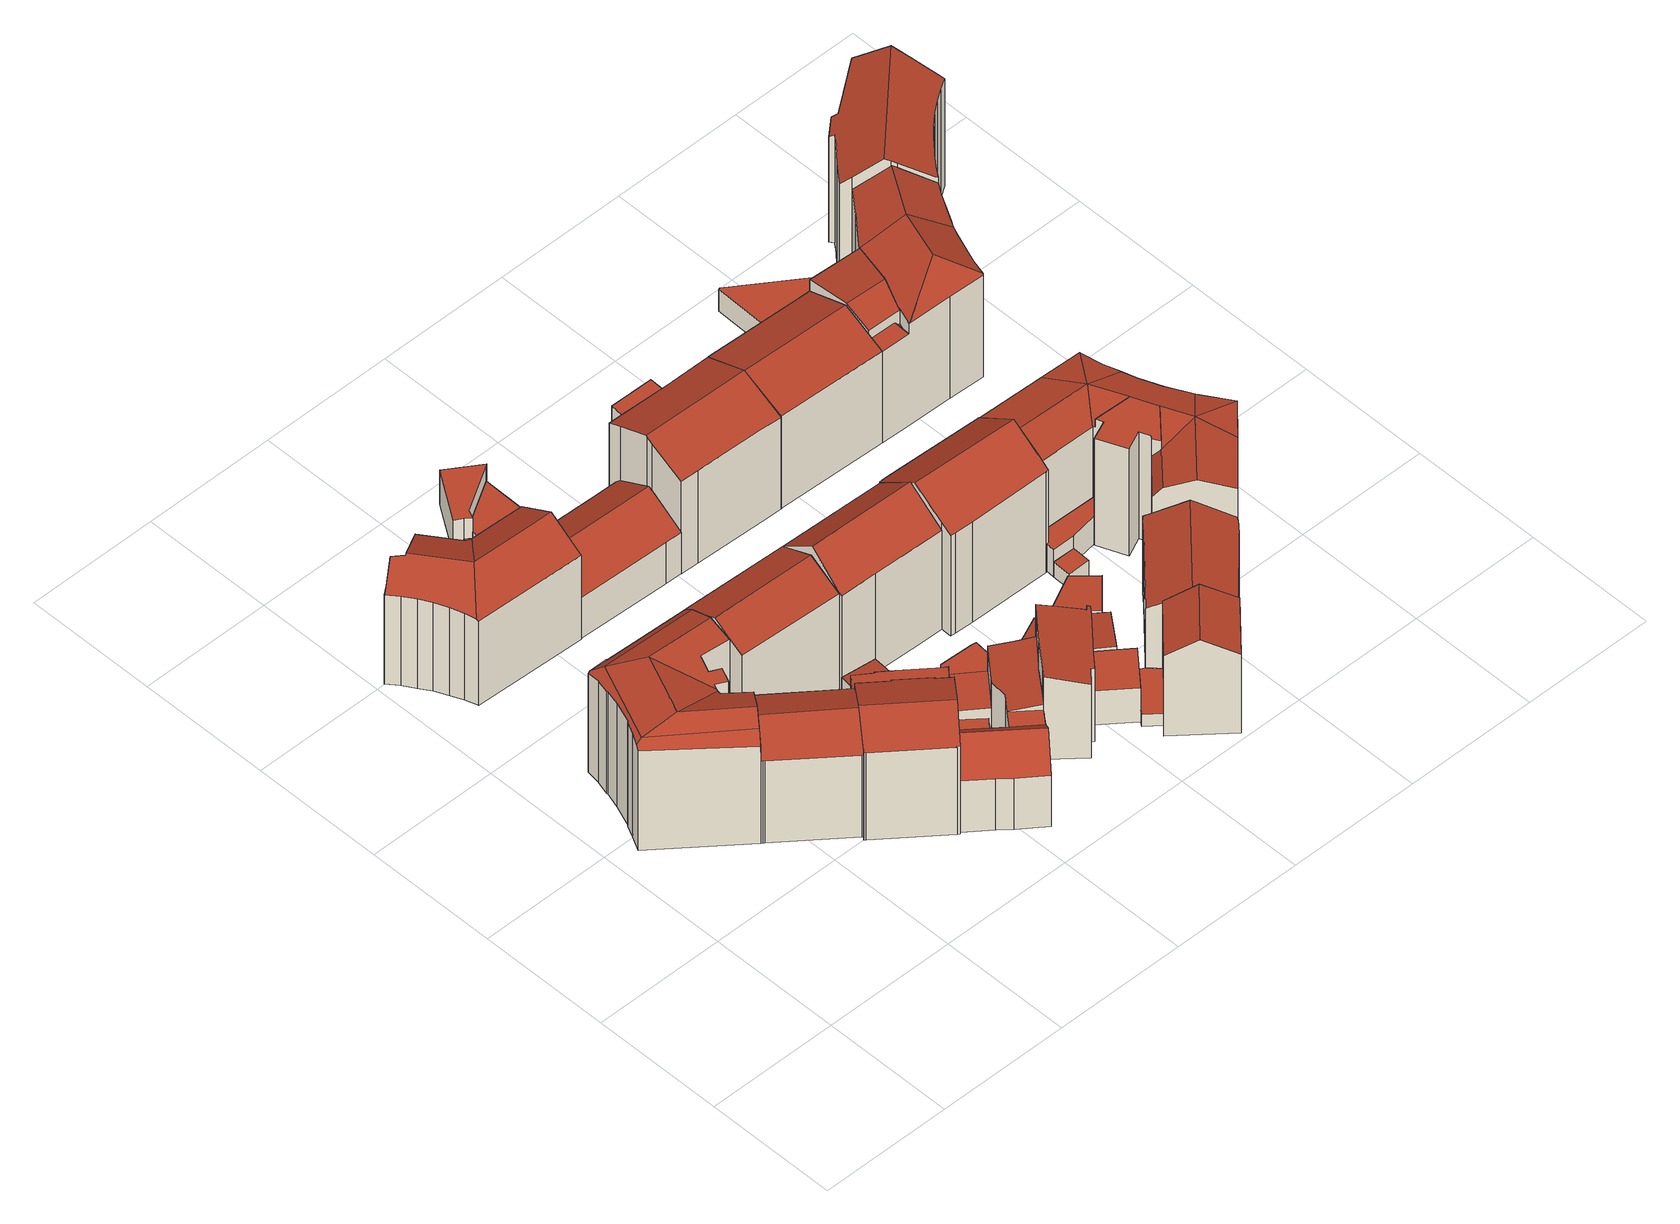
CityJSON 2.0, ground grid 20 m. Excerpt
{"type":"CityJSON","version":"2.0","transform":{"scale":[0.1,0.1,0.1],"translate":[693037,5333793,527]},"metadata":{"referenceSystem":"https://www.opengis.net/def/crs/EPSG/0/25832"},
"CityObjects":{
"building1":{"type":"Building","attributes":{"Gemeindeschluessel":"09162000","HoeheDach":"547.972","HoeheGrund":"528.020","Methode":"2000","NiedrigsteTraufeDesGebaeudes":"545.111","Geometrietyp2DReferenz":"3000","function":"31001_9998","roofType":"3100","measuredHeight":19.95,"storeysAboveGround":5},"geometry":[{"type":"MultiSurface","lod":"2","boundaries":[[[0,1,2,3]],[[4,5,6,7]],[[8,9,10,11,12,13]],[[14,3,2,15,16]],[[17,18,19,20]],[[21,22,23,24,25,26]],[[27,12,11,20,28]],[[29,30,31,32,33]],[[31,30,34,35]],[[36,37,38,39]],[[40,41,42,43]],[[25,24,18,17]],[[21,44,45,40,43,8,13,46,34,30,29,47,48,49,36,39,0,3,14,4,7,22]],[[50,41,40,45]],[[47,51,52,48]],[[31,35,53,19,32]],[[48,52,54,49]],[[26,55,44,21]],[[49,54,37,36]],[[35,34,46,27,28,53]],[[29,33,51,47]],[[19,18,15,2,1,38,37,54,52,51,33,32]],[[18,24,23,6,5,16,15]],[[11,10,17,20]],[[27,46,13,12]],[[14,16,5,4]],[[44,55,50,45]],[[42,41,50,55,26,25,17,10,9]],[[42,9,8,43]],[[20,19,53,28]],[[39,38,1,0]],[[7,6,23,22]]],"semantics":{"surfaces":[{"type":"WallSurface"},{"type":"RoofSurface"},{"type":"GroundSurface"}],"values":[0,0,0,0,1,0,1,0,0,0,0,1,2,0,0,1,0,0,0,0,0,1,1,1,0,0,0,1,0,1,0,0]}}]},
"building2":{"type":"Building","attributes":{"Gemeindeschluessel":"09162000","HoeheDach":"544.887","HoeheGrund":"528.021","Methode":"1000","NiedrigsteTraufeDesGebaeudes":"542.445","Geometrietyp2DReferenz":"3000","function":"31001_9998","roofType":"3100","measuredHeight":16.87,"storeysAboveGround":4},"geometry":[{"type":"MultiSurface","lod":"2","boundaries":[[[56,57,58,59]],[[60,61,62,63]],[[34,46,56,59,64,65,60,63]],[[46,66,57,56]],[[62,61,67,68,69,70,71]],[[63,62,71,34]],[[64,68,67,65]],[[59,58,69,68,64]],[[34,71,70,66,46]],[[65,67,61,60]],[[69,58,57,66,70]]],"semantics":{"surfaces":[{"type":"WallSurface"},{"type":"GroundSurface"},{"type":"RoofSurface"}],"values":[0,0,1,0,2,0,0,0,0,0,2]}}]},
"building3":{"type":"Building","attributes":{"Gemeindeschluessel":"09162000","HoeheDach":"546.360","HoeheGrund":"528.260","Methode":"2000","NiedrigsteTraufeDesGebaeudes":"543.109","Geometrietyp2DReferenz":"3000","function":"31001_9998","roofType":"3100","measuredHeight":18.1,"storeysAboveGround":4},"geometry":[{"type":"MultiSurface","lod":"2","boundaries":[[[72,73,74,75]],[[76,77,78,79,80,81,82]],[[83,84,76,82,85,86]],[[87,88,89,90,85,82,81,91,92,74,73,93,94]],[[95,88,87,96]],[[97,98,99,100,101,102]],[[78,77,103,104,105,106,107,79]],[[105,104,103,84,83,86,108,109,95,96,110,111,72,75,112,101,100,99,113,114,106]],[[80,79,107,115,116,81]],[[96,87,94,110]],[[91,81,116,98,97,102,92]],[[94,93,73,72,111,110]],[[108,90,89,109]],[[116,115,107,106,114,113,99,98]],[[74,92,102,101,112,75]],[[86,85,90,108]],[[103,77,76,84]],[[109,89,88,95]]],"semantics":{"surfaces":[{"type":"WallSurface"},{"type":"RoofSurface"},{"type":"GroundSurface"}],"values":[0,1,0,1,0,0,0,2,1,0,1,0,0,0,0,0,0,0]}}]},
"building4":{"type":"Building","attributes":{"Gemeindeschluessel":"09162000","HoeheDach":"545.240","HoeheGrund":"527.645","Methode":"2000","NiedrigsteTraufeDesGebaeudes":"533.280","Geometrietyp2DReferenz":"3000","function":"31001_9998","roofType":"3100","measuredHeight":17.59,"storeysAboveGround":4},"geometry":[{"type":"MultiSurface","lod":"2","boundaries":[[[117,118,119,120,121]],[[122,123,124,125,126,127]],[[120,119,128,127,126,129,130,131,132,133,134]],[[135,136,130,129,137,138]],[[122,127,128,139]],[[140,141,142,143]],[[117,144,140,143,145,146,147,148,149,136,135,123,122,139,118]],[[137,129,126,125]],[[144,150,141,140]],[[145,151,152,146]],[[147,133,132,148]],[[139,128,119,118]],[[117,121,150,144]],[[143,142,151,145]],[[147,146,152,134,133]],[[125,124,138,137]],[[149,131,130,136]],[[142,141,150,121,120,134,152,151]],[[135,138,124,123]],[[148,132,131,149]]],"semantics":{"surfaces":[{"type":"WallSurface"},{"type":"RoofSurface"},{"type":"GroundSurface"}],"values":[0,0,1,0,0,0,2,0,0,0,0,0,0,0,0,1,0,1,0,0]}}]},
"building5":{"type":"Building","attributes":{"Gemeindeschluessel":"09162000","HoeheDach":"548.390","HoeheGrund":"528.117","Methode":"2000","NiedrigsteTraufeDesGebaeudes":"545.819","Geometrietyp2DReferenz":"3000","function":"31001_1000","roofType":"3100","measuredHeight":20.27,"storeysAboveGround":5},"geometry":[{"type":"MultiSurface","lod":"2","boundaries":[[[153,154,155,156]],[[157,155,154,158]],[[158,154,153,159,160]],[[161,162,163,164]],[[164,157,158,160,161]],[[160,159,162,161]],[[164,163,156,155,157]],[[159,153,156,163,162]]],"semantics":{"surfaces":[{"type":"RoofSurface"},{"type":"WallSurface"},{"type":"GroundSurface"}],"values":[0,1,1,1,2,1,1,0]}}]},
"building6":{"type":"Building","attributes":{"Gemeindeschluessel":"09162000","HoeheDach":"529.540","HoeheGrund":"528.241","Methode":"2000","NiedrigsteTraufeDesGebaeudes":"529.540","Geometrietyp2DReferenz":"3000","function":"31001_2000","roofType":"1000","measuredHeight":1.3},"geometry":[{"type":"MultiSurface","lod":"2","boundaries":[[[165,166,167,168]],[[169,170,171,172]],[[168,167,172,171]],[[166,165,170,169]],[[172,167,166,169]],[[168,171,170,165]]],"semantics":{"surfaces":[{"type":"WallSurface"},{"type":"GroundSurface"},{"type":"RoofSurface"}],"values":[0,0,0,0,1,2]}}]},
"building7":{"type":"Building","attributes":{"Gemeindeschluessel":"09162000","HoeheDach":"530.650","HoeheGrund":"528.256","Methode":"2000","NiedrigsteTraufeDesGebaeudes":"530.650","Geometrietyp2DReferenz":"3000","function":"31001_2000","roofType":"1000","measuredHeight":2.39},"geometry":[{"type":"MultiSurface","lod":"2","boundaries":[[[173,174,175,176]],[[177,178,179,180]],[[180,179,181,182]],[[182,181,183,184]],[[185,186,176,175]],[[184,183,174,173]],[[185,175,174,183,181,179,178,187]],[[188,187,178,177]],[[187,188,186,185]],[[176,186,188,177,180,182,184,173]]],"semantics":{"surfaces":[{"type":"WallSurface"},{"type":"RoofSurface"},{"type":"GroundSurface"}],"values":[0,0,0,0,0,0,1,0,0,2]}}]},
"building8":{"type":"Building","attributes":{"Gemeindeschluessel":"09162000","HoeheDach":"540.780","HoeheGrund":"527.890","Methode":"2000","NiedrigsteTraufeDesGebaeudes":"536.380","Geometrietyp2DReferenz":"3000","function":"31001_9998","roofType":"3100","measuredHeight":12.89,"storeysAboveGround":3},"geometry":[{"type":"MultiSurface","lod":"2","boundaries":[[[189,190,191,192,193,194]],[[195,196,190,189,197,198]],[[192,199,200,193]],[[195,198,201,202]],[[197,189,194,203,204,205,206,207]],[[208,209,210,211]],[[212,204,203,213]],[[214,215,216,199,192,191]],[[217,218,219,207,206,220]],[[221,222,209,208]],[[202,201,223,224]],[[212,225,226,205,204]],[[227,228,229,230]],[[211,210,216,215]],[[205,226,220,206]],[[214,191,190,196]],[[230,229,231,232]],[[233,234,222,221]],[[224,223,219,218]],[[227,213,203,194,193,200,228]],[[223,201,198,197,207,219]],[[217,220,226,225]],[[199,216,210,209,222,234,231,229,228,200]],[[232,231,234,233]],[[214,196,195,202,224,218,217,225,212,213,227,230,232,233,221,208,211,215]]],"semantics":{"surfaces":[{"type":"RoofSurface"},{"type":"WallSurface"},{"type":"GroundSurface"}],"values":[0,1,1,1,0,1,1,1,1,1,1,1,1,1,0,1,1,1,1,1,0,1,0,1,2]}}]},
"building9":{"type":"Building","attributes":{"Gemeindeschluessel":"09162000","HoeheDach":"533.404","HoeheGrund":"528.021","Methode":"1000","NiedrigsteTraufeDesGebaeudes":"532.850","Geometrietyp2DReferenz":"3000","function":"31001_2000","roofType":"9999","measuredHeight":5.38},"geometry":[{"type":"MultiSurface","lod":"2","boundaries":[[[235,236,237,238]],[[239,240,241,242]],[[243,244,241,240,245,237,236,246,247,248]],[[249,247,246,250]],[[251,243,248,252]],[[250,246,236,235]],[[252,248,247,249]],[[238,237,245,253]],[[253,245,240,239]],[[252,249,250,235,238,253,239,242,254,251]],[[242,241,244,254]],[[254,244,243,251]]],"semantics":{"surfaces":[{"type":"WallSurface"},{"type":"RoofSurface"},{"type":"GroundSurface"}],"values":[0,0,1,0,0,0,0,0,0,2,0,0]}}]},
"building10":{"type":"Building","attributes":{"Gemeindeschluessel":"09162000","HoeheDach":"531.442","HoeheGrund":"528.307","Methode":"1000","NiedrigsteTraufeDesGebaeudes":"530.810","Geometrietyp2DReferenz":"3000","function":"31001_2000","roofType":"9999","measuredHeight":3.13},"geometry":[{"type":"MultiSurface","lod":"2","boundaries":[[[255,256,257,258]],[[257,256,259,260,261,262,263]],[[264,262,261,265]],[[258,257,263,266]],[[267,260,259,268]],[[268,259,256,255]],[[266,264,265,267,268,255,258]],[[265,261,260,267]],[[266,263,262,264]]],"semantics":{"surfaces":[{"type":"WallSurface"},{"type":"RoofSurface"},{"type":"GroundSurface"}],"values":[0,1,0,0,0,0,2,0,0]}}]},
"building11":{"type":"Building","attributes":{"Gemeindeschluessel":"09162000","HoeheDach":"531.748","HoeheGrund":"528.264","Methode":"1000","NiedrigsteTraufeDesGebaeudes":"531.748","Geometrietyp2DReferenz":"3000","function":"31001_2000","roofType":"1000","measuredHeight":3.48},"geometry":[{"type":"MultiSurface","lod":"2","boundaries":[[[188,269,270,271]],[[272,273,177,188,271,274,275,276,277]],[[273,278,279,177]],[[276,280,281,277]],[[272,277,281,282]],[[273,272,282,278]],[[275,283,280,276]],[[274,284,283,275]],[[282,281,280,283,284,270,269,279,278]],[[274,271,270,284]],[[188,177,279,269]]],"semantics":{"surfaces":[{"type":"WallSurface"},{"type":"GroundSurface"},{"type":"RoofSurface"}],"values":[0,1,0,0,0,0,0,0,2,0,0]}}]},
"building12":{"type":"Building","attributes":{"Gemeindeschluessel":"09162000","HoeheDach":"539.020","HoeheGrund":"528.350","Methode":"2000","NiedrigsteTraufeDesGebaeudes":"535.579","Geometrietyp2DReferenz":"3000","function":"31001_9998","roofType":"3100","measuredHeight":10.67,"storeysAboveGround":2},"geometry":[{"type":"MultiSurface","lod":"2","boundaries":[[[285,286,287,288]],[[289,290,291,292]],[[293,294,286,285]],[[292,295,296,297,298,299,300,293,285,288,301,302,289]],[[298,303,304,299]],[[305,296,295,292,291,306]],[[303,307,305,306,308,304]],[[297,307,303,298]],[[304,308,294,293,300,299]],[[288,287,309,301]],[[306,291,290,310,309,287,286,294,308]],[[301,309,310,302]],[[302,310,290,289]],[[296,305,307,297]]],"semantics":{"surfaces":[{"type":"WallSurface"},{"type":"GroundSurface"},{"type":"RoofSurface"}],"values":[0,0,0,1,0,0,2,0,0,0,2,0,0,0]}}]},
"building13":{"type":"Building","attributes":{"Gemeindeschluessel":"09162000","HoeheDach":"534.175","HoeheGrund":"528.175","Methode":"3220","NiedrigsteTraufeDesGebaeudes":"534.175","Geometrietyp2DReferenz":"3000","function":"31001_2000","roofType":"9999","measuredHeight":6},"geometry":[{"type":"MultiSurface","lod":"2","boundaries":[[[311,312,313,314]],[[315,316,312,311,317,318,319]],[[319,318,320,321]],[[318,317,322,320]],[[316,315,323,324]],[[321,320,322,314,313,324,323]],[[312,316,324,313]],[[317,311,314,322]],[[315,319,321,323]]],"semantics":{"surfaces":[{"type":"WallSurface"},{"type":"RoofSurface"},{"type":"GroundSurface"}],"values":[0,1,0,0,0,2,0,0,0]}}]},
"building14":{"type":"Building","attributes":{"Gemeindeschluessel":"09162000","HoeheDach":"532.029","HoeheGrund":"528.140","Methode":"1000","NiedrigsteTraufeDesGebaeudes":"531.158","Geometrietyp2DReferenz":"3000","function":"31001_2000","roofType":"1000","measuredHeight":3.89},"geometry":[{"type":"MultiSurface","lod":"2","boundaries":[[[325,326,327,328,329]],[[326,330,331,327]],[[328,332,333,329]],[[325,334,330,326]],[[329,333,334,325]],[[333,332,331,330,334]],[[327,331,332,328]]],"semantics":{"surfaces":[{"type":"GroundSurface"},{"type":"WallSurface"},{"type":"RoofSurface"}],"values":[0,1,1,1,1,2,1]}}]},
"building15":{"type":"Building","attributes":{"Gemeindeschluessel":"09162000","HoeheDach":"531.033","HoeheGrund":"528.290","Methode":"1000","NiedrigsteTraufeDesGebaeudes":"531.033","Geometrietyp2DReferenz":"3000","function":"31001_2000","roofType":"1000","measuredHeight":2.74},"geometry":[{"type":"MultiSurface","lod":"2","boundaries":[[[335,336,337,338]],[[339,340,341,342]],[[338,337,343,344]],[[344,343,345,346]],[[342,341,347,348]],[[346,345,349,350]],[[345,343,337,336,347,341,340,349]],[[350,349,340,339]],[[348,347,336,335]],[[350,339,342,348,335,338,344,346]]],"semantics":{"surfaces":[{"type":"WallSurface"},{"type":"RoofSurface"},{"type":"GroundSurface"}],"values":[0,0,0,0,0,0,1,0,0,2]}}]},
"building16":{"type":"Building","attributes":{"Gemeindeschluessel":"09162000","HoeheDach":"550.072","HoeheGrund":"528.329","Methode":"1000","NiedrigsteTraufeDesGebaeudes":"545.792","Geometrietyp2DReferenz":"3000","function":"31001_1000","roofType":"3100","measuredHeight":21.74,"storeysAboveGround":6},"geometry":[{"type":"MultiSurface","lod":"2","boundaries":[[[351,154,352,353,354]],[[154,351,355,356,357]],[[264,358,354,353]],[[359,360,265,264,353,352,361,362,363]],[[362,357,356,363]],[[364,365,355,351,354,358]],[[154,357,362,361,352]],[[358,264,265,364]],[[364,265,360,359,365]],[[359,363,356,355,365]]],"semantics":{"surfaces":[{"type":"WallSurface"},{"type":"RoofSurface"},{"type":"GroundSurface"}],"values":[0,1,0,2,0,1,0,0,0,0]}}]},
"building17":{"type":"Building","attributes":{"Gemeindeschluessel":"09162000","HoeheDach":"542.665","HoeheGrund":"528.109","Methode":"2000","NiedrigsteTraufeDesGebaeudes":"540.874","Geometrietyp2DReferenz":"3000","function":"31001_9998","roofType":"2100","measuredHeight":14.56,"storeysAboveGround":3},"geometry":[{"type":"MultiSurface","lod":"2","boundaries":[[[366,367,368,369,370,371,372,373,374,375,376,377,378,379]],[[371,380,381,372]],[[382,367,366,383]],[[376,384,385,377]],[[382,383,386,387,385,384,388,389,390,381,380,391,392,393]],[[367,382,393,368]],[[373,390,389,374]],[[368,393,392,369]],[[372,381,390,373]],[[369,392,391,370]],[[370,391,380,371]],[[379,386,383,366]],[[375,388,384,376]],[[377,385,387,378]],[[378,387,386,379]],[[374,389,388,375]]],"semantics":{"surfaces":[{"type":"GroundSurface"},{"type":"WallSurface"},{"type":"RoofSurface"}],"values":[0,1,1,1,2,1,1,1,1,1,1,1,1,1,1,1]}}]},
"building18":{"type":"Building","attributes":{"Gemeindeschluessel":"09162000","HoeheDach":"534.221","HoeheGrund":"528.221","Methode":"3220","NiedrigsteTraufeDesGebaeudes":"534.221","Geometrietyp2DReferenz":"3000","function":"31001_2000","roofType":"9999","measuredHeight":6},"geometry":[{"type":"MultiSurface","lod":"2","boundaries":[[[394,395,396,397]],[[398,399,400,401]],[[399,402,403,400]],[[400,403,397,396,401]],[[395,398,401,396]],[[402,394,397,403]],[[398,395,394,402,399]]],"semantics":{"surfaces":[{"type":"WallSurface"},{"type":"GroundSurface"},{"type":"RoofSurface"}],"values":[0,0,0,1,0,0,2]}}]},
"building19":{"type":"Building","attributes":{"Gemeindeschluessel":"09162000","HoeheDach":"535.299","HoeheGrund":"528.290","Methode":"2000","NiedrigsteTraufeDesGebaeudes":"533.926","Geometrietyp2DReferenz":"3000","function":"31001_2000","roofType":"1000","measuredHeight":7.01,"storeysAboveGround":2},"geometry":[{"type":"MultiSurface","lod":"2","boundaries":[[[404,405,406,407]],[[408,409,410,411,412,413]],[[410,414,415,411]],[[416,417,404,407,418,335,419,420,421,422,423]],[[407,406,424,418]],[[404,417,425,426,427,405]],[[418,424,428,335]],[[425,429,415,414,430,426]],[[422,413,412,423]],[[420,419,431,432,430,414,410,409]],[[421,408,413,422]],[[420,409,408,421]],[[424,406,405,427,432,431,428]],[[335,428,431,419]],[[416,429,425,417]],[[416,423,412,411,415,429]],[[427,426,430,432]]],"semantics":{"surfaces":[{"type":"WallSurface"},{"type":"RoofSurface"},{"type":"GroundSurface"}],"values":[0,1,0,2,0,0,0,1,0,0,0,0,1,0,0,0,0]}}]},
"building20":{"type":"Building","attributes":{"Gemeindeschluessel":"09162000","HoeheDach":"530.370","HoeheGrund":"528.257","Methode":"2000","NiedrigsteTraufeDesGebaeudes":"530.370","Geometrietyp2DReferenz":"3000","function":"31001_2000","roofType":"1000","measuredHeight":2.11},"geometry":[{"type":"MultiSurface","lod":"2","boundaries":[[[433,434,435,436]],[[437,438,439,440]],[[441,442,440,439]],[[443,444,438,437]],[[436,435,444,443]],[[441,439,438,444,435,434]],[[434,433,442,441]],[[440,442,433,436,443,437]]],"semantics":{"surfaces":[{"type":"WallSurface"},{"type":"RoofSurface"},{"type":"GroundSurface"}],"values":[0,0,0,0,0,1,0,2]}}]},
"building21":{"type":"Building","attributes":{"Gemeindeschluessel":"09162000","HoeheDach":"547.473","HoeheGrund":"528.320","Methode":"1000","NiedrigsteTraufeDesGebaeudes":"544.544","Geometrietyp2DReferenz":"3000","function":"31001_9998","roofType":"3100","measuredHeight":19.15,"storeysAboveGround":5},"geometry":[{"type":"MultiSurface","lod":"2","boundaries":[[[445,446,447,448,449,450,451]],[[452,453,446,445,451,454,455,456,457]],[[458,456,455,459]],[[451,450,460,461,462,463,454]],[[464,462,461,465]],[[466,463,462,464]],[[448,447,467,468,469,458,459,470,466,464,465,471,449]],[[465,461,460,471]],[[467,447,446,453,452,468]],[[471,460,450,449]],[[469,457,456,458]],[[455,454,463,466,470,459]],[[468,452,457,469]]],"semantics":{"surfaces":[{"type":"WallSurface"},{"type":"RoofSurface"},{"type":"GroundSurface"}],"values":[0,1,0,1,0,0,2,0,0,0,0,0,0]}}]},
"building22":{"type":"Building","attributes":{"Gemeindeschluessel":"09162000","HoeheDach":"544.752","HoeheGrund":"528.175","Methode":"2000","NiedrigsteTraufeDesGebaeudes":"541.964","Geometrietyp2DReferenz":"3000","function":"31001_9998","roofType":"3100","measuredHeight":16.58,"storeysAboveGround":4},"geometry":[{"type":"MultiSurface","lod":"2","boundaries":[[[472,473,474,475,476]],[[474,473,477,478]],[[476,479,480,472]],[[477,473,472,480]],[[481,475,474,478]],[[481,479,476,475]],[[478,477,480,479,481]]],"semantics":{"surfaces":[{"type":"WallSurface"},{"type":"RoofSurface"},{"type":"GroundSurface"}],"values":[0,0,1,1,2,0,0]}}]},
"building23":{"type":"Building","attributes":{"Gemeindeschluessel":"09162000","HoeheDach":"550.544","HoeheGrund":"528.421","Methode":"1000","NiedrigsteTraufeDesGebaeudes":"545.956","Geometrietyp2DReferenz":"3000","function":"31001_1000","roofType":"3100","measuredHeight":22.12,"storeysAboveGround":6},"geometry":[{"type":"MultiSurface","lod":"2","boundaries":[[[482,483,484,485]],[[486,487,488,489]],[[485,484,489,488]],[[490,491,492,493]],[[494,495,496,497,498,499]],[[483,482,493,492]],[[500,487,486,499,498]],[[501,496,495,502]],[[503,497,496,501]],[[504,502,495,494,505]],[[500,498,497,503]],[[486,489,484,483,492,491,505,494,499]],[[504,490,493,482,485,488,487,500,503,501,502]],[[504,505,491,490]]],"semantics":{"surfaces":[{"type":"WallSurface"},{"type":"RoofSurface"},{"type":"GroundSurface"}],"values":[0,0,0,0,1,0,0,0,0,0,0,1,2,0]}}]},
"building24":{"type":"Building","attributes":{"Gemeindeschluessel":"09162000","HoeheDach":"531.317","HoeheGrund":"528.300","Methode":"1000","NiedrigsteTraufeDesGebaeudes":"530.544","Geometrietyp2DReferenz":"3000","function":"31001_2000","roofType":"1000","measuredHeight":3.02},"geometry":[{"type":"MultiSurface","lod":"2","boundaries":[[[506,507,508,509]],[[508,510,511,509]],[[506,512,513,507]],[[507,513,510,508]],[[511,510,513,512]],[[509,511,512,506]]],"semantics":{"surfaces":[{"type":"GroundSurface"},{"type":"WallSurface"},{"type":"RoofSurface"}],"values":[0,1,1,1,2,1]}}]},
"building25":{"type":"Building","attributes":{"Gemeindeschluessel":"09162000","HoeheDach":"532.502","HoeheGrund":"528.330","Methode":"1000","NiedrigsteTraufeDesGebaeudes":"532.502","Geometrietyp2DReferenz":"3000","function":"31001_2000","roofType":"1000","measuredHeight":4.17},"geometry":[{"type":"MultiSurface","lod":"2","boundaries":[[[514,515,516,517,518,519,520,521,522,523]],[[471,523,522,524]],[[525,518,517,526]],[[524,522,521,527]],[[528,520,519,529]],[[449,514,523,471]],[[530,515,514,449]],[[530,531,526,517,516,515]],[[526,531,530,449,471,524,527,528,529,525]],[[529,519,518,525]],[[527,521,520,528]]],"semantics":{"surfaces":[{"type":"RoofSurface"},{"type":"WallSurface"},{"type":"GroundSurface"}],"values":[0,1,1,1,1,1,1,1,2,1,1]}}]},
"building26":{"type":"Building","attributes":{"Gemeindeschluessel":"09162000","HoeheDach":"543.791","HoeheGrund":"528.225","Methode":"1000","NiedrigsteTraufeDesGebaeudes":"540.854","Geometrietyp2DReferenz":"3000","function":"31001_9998","roofType":"3100","measuredHeight":15.57,"storeysAboveGround":4},"geometry":[{"type":"MultiSurface","lod":"2","boundaries":[[[532,533,534,535,536,537,538,539]],[[540,538,537,541]],[[542,543,544,545]],[[543,542,546,547]],[[478,544,543,547,548,549,540,541,550,551,552,481]],[[548,553,554,549]],[[540,549,554,539,538]],[[532,555,478,481,533]],[[550,536,535,551]],[[541,537,536,550]],[[532,539,554,553,546,542,545,555]],[[551,535,534,552]],[[552,534,533,481]],[[547,546,553,548]],[[478,555,545,544]]],"semantics":{"surfaces":[{"type":"RoofSurface"},{"type":"WallSurface"},{"type":"GroundSurface"}],"values":[0,1,1,1,2,1,1,1,1,1,0,1,1,1,1]}}]},
"building27":{"type":"Building","attributes":{"Gemeindeschluessel":"09162000","HoeheDach":"531.270","HoeheGrund":"528.724","Methode":"2000","NiedrigsteTraufeDesGebaeudes":"531.270","Geometrietyp2DReferenz":"3000","function":"31001_2000","roofType":"1000","measuredHeight":2.55,"storeysAboveGround":1},"geometry":[{"type":"MultiSurface","lod":"2","boundaries":[[[556,557,558,559]],[[560,556,559,561]],[[561,559,558,562]],[[563,557,556,560]],[[561,562,563,560]],[[562,558,557,563]]],"semantics":{"surfaces":[{"type":"RoofSurface"},{"type":"WallSurface"},{"type":"GroundSurface"}],"values":[0,1,1,1,2,1]}}]},
"building28":{"type":"Building","attributes":{"Gemeindeschluessel":"09162000","HoeheDach":"547.395","HoeheGrund":"528.435","Methode":"1000","NiedrigsteTraufeDesGebaeudes":"544.570","Geometrietyp2DReferenz":"3000","function":"31001_9998","roofType":"3100","measuredHeight":18.96,"storeysAboveGround":5},"geometry":[{"type":"MultiSurface","lod":"2","boundaries":[[[564,565,566,567]],[[568,569,565,564]],[[570,571,572,573,574]],[[572,571,566,565,569,450,575]],[[567,566,571,570]],[[573,572,575,445]],[[576,577,568,564,567,570,574]],[[574,573,445,576]],[[576,445,575,450,577]],[[577,450,569,568]]],"semantics":{"surfaces":[{"type":"WallSurface"},{"type":"RoofSurface"},{"type":"GroundSurface"}],"values":[0,0,0,1,0,1,2,0,0,0]}}]},
"building29":{"type":"Building","attributes":{"Gemeindeschluessel":"09162000","HoeheDach":"533.550","HoeheGrund":"528.697","Methode":"2000","NiedrigsteTraufeDesGebaeudes":"533.550","Geometrietyp2DReferenz":"3000","function":"31001_2000","roofType":"1000","measuredHeight":4.85,"storeysAboveGround":2},"geometry":[{"type":"MultiSurface","lod":"2","boundaries":[[[562,578,579,580,581,582,583,563]],[[582,584,585,583]],[[586,578,562,587]],[[578,586,588,579]],[[583,585,589,563]],[[581,590,584,582]],[[563,589,587,562]],[[579,588,591,580]],[[580,591,590,581]],[[586,587,589,585,584,590,591,588]]],"semantics":{"surfaces":[{"type":"GroundSurface"},{"type":"WallSurface"},{"type":"RoofSurface"}],"values":[0,1,1,1,1,1,1,1,1,2]}}]},
"building30":{"type":"Building","attributes":{"Gemeindeschluessel":"09162000","HoeheDach":"547.320","HoeheGrund":"528.477","Methode":"2000","NiedrigsteTraufeDesGebaeudes":"544.172","Geometrietyp2DReferenz":"3000","function":"31001_9998","roofType":"3100","measuredHeight":18.84,"storeysAboveGround":3},"geometry":[{"type":"MultiSurface","lod":"2","boundaries":[[[592,593,594,595]],[[596,597,598,599,600,601,602,603,604,605,606,607,608,609,610,611]],[[596,611,612,613,614]],[[615,616,617,592]],[[618,619,620]],[[608,621,622,609]],[[605,604,623,595,594]],[[598,624,625,599]],[[612,626,627,618]],[[608,607,616,615,621]],[[607,606,628,617,616]],[[629,614,613,618]],[[600,630,631,601]],[[632,633,634]],[[635,636,624,598,597,637]],[[592,617,628,593]],[[619,638,620]],[[603,602,639,633,632,640]],[[623,641,592,595]],[[613,612,618]],[[635,637,642,620]],[[640,632,634,643,592,641]],[[629,618,620,642]],[[639,602,601,631]],[[620,638,636,635]],[[611,610,626,612]],[[643,619,618,627,622,621,615,592]],[[610,609,622,627,626]],[[630,600,599,625]],[[596,614,629,642,637,597]],[[630,625,624,636,638,619,643,634,633,639,631]],[[623,604,603,640,641]],[[606,605,594,593,628]]],"semantics":{"surfaces":[{"type":"RoofSurface"},{"type":"GroundSurface"},{"type":"WallSurface"}],"values":[0,1,2,0,0,2,2,2,0,2,2,0,2,2,2,0,2,2,0,0,0,0,0,2,2,2,0,2,2,2,0,2,2]}}]},
"building31":{"type":"Building","attributes":{"Gemeindeschluessel":"09162000","HoeheDach":"532.159","HoeheGrund":"528.420","Methode":"1000","NiedrigsteTraufeDesGebaeudes":"532.159","Geometrietyp2DReferenz":"3000","function":"31001_2000","roofType":"1000","measuredHeight":3.74},"geometry":[{"type":"MultiSurface","lod":"2","boundaries":[[[644,645,646,647]],[[648,649,650,651]],[[570,652,653,654]],[[655,656,652,570]],[[656,646,645,657,650,649,653,652]],[[647,646,656,655]],[[658,657,645,644]],[[654,653,649,648]],[[570,654,648,651,658,644,647,655]],[[651,650,657,658]]],"semantics":{"surfaces":[{"type":"WallSurface"},{"type":"RoofSurface"},{"type":"GroundSurface"}],"values":[0,0,0,0,1,0,0,0,2,0]}}]},
"building32":{"type":"Building","attributes":{"Gemeindeschluessel":"09162000","HoeheDach":"550.490","HoeheGrund":"528.420","Methode":"2000","NiedrigsteTraufeDesGebaeudes":"543.790","Geometrietyp2DReferenz":"3000","function":"31001_9998","roofType":"3200","measuredHeight":22.07,"storeysAboveGround":6},"geometry":[{"type":"MultiSurface","lod":"2","boundaries":[[[659,660,661,662]],[[663,664,665,666,667,668,669,670,671,574]],[[672,673,674,675]],[[676,677,678,679,680,681]],[[682,683,684,685,686,687,688]],[[689,690,691,692]],[[683,682,670,669]],[[662,689,692,693,672,675,679,678,677,665,664,663,574,694,695,570,655,696,697,647,644,698,699,700,659]],[[675,674,680,679]],[[670,682,688,671]],[[700,701,660,659]],[[570,702,703,655]],[[704,705,706,707,708]],[[709,691,690,661,660,701,710,711]],[[686,685,704,708,712,687]],[[711,710,713,714,715,716]],[[662,661,690,689]],[[671,688,687,712,702,570,695,694,574]],[[672,693,692,691,709,673]],[[677,676,666,665]],[[668,717,704,685,684,669]],[[684,683,669]],[[647,715,714,644]],[[708,707,703,702,712]],[[710,701,700,699,698,713]],[[681,680,674,673,709,711,718]],[[703,707,706,716,715,647,697,696,655]],[[666,676,681,718,667]],[[644,714,713,698]],[[667,718,711,716,706,705,704,717,668]]],"semantics":{"surfaces":[{"type":"WallSurface"},{"type":"GroundSurface"},{"type":"RoofSurface"}],"values":[0,0,0,0,0,0,0,1,0,2,0,0,0,2,2,2,0,0,0,0,0,2,0,2,0,2,0,2,0,2]}}]},
"building33":{"type":"Building","attributes":{"Gemeindeschluessel":"09162000","HoeheDach":"551.708","HoeheGrund":"528.520","Methode":"2000","NiedrigsteTraufeDesGebaeudes":"547.042","Geometrietyp2DReferenz":"3000","function":"31001_9998","roofType":"3100","measuredHeight":23.19,"storeysAboveGround":6},"geometry":[{"type":"MultiSurface","lod":"2","boundaries":[[[719,720,721,722,723,724]],[[725,726,727,728,729,730]],[[731,732,733,734]],[[735,736,737,738]],[[739,740,741,742,743,744]],[[745,746,736,735,747,748]],[[749,750,751,731,734,752,753,754,720,719,724,740,739,744,755,748,747,735,738,756,757,758,728,727,726,759,760,761]],[[751,762,732,731]],[[726,725,763,759]],[[734,733,764,752]],[[752,764,765,753]],[[756,766,767,757]],[[755,768,745,748]],[[750,769,762,751]],[[749,770,769,750]],[[761,771,770,749]],[[720,754,753,765,772,721]],[[741,723,722,721,772,765,764,733,732,762,769,770,771,773,763,725,730,742]],[[757,767,774,758]],[[743,742,730,729,774,767,766,737,736,746,745,768]],[[758,774,729,728]],[[738,737,766,756]],[[744,743,768,755]],[[773,771,761,760,759,763]],[[724,723,741,740]]],"semantics":{"surfaces":[{"type":"WallSurface"},{"type":"GroundSurface"},{"type":"RoofSurface"}],"values":[0,0,0,0,0,0,1,0,0,0,0,0,0,0,0,0,0,2,0,2,0,0,0,0,0]}}]}
},
"vertices":[
[82,495,10],[82,495,188],[85,516,184],[85,516,10],[116,515,10],[116,515,186],[245,510,186],[245,510,10],[180,392,10],[180,392,188],[178,385,186],[177,382,186],[174,375,189],[174,375,10],[116,516,10],[88,516,186],[116,516,186],[140,466,210],[99,501,197],[47,382,197],[100,374,210],[240,426,10],[245,509,10],[245,509,187],[244,496,197],[242,462,210],[240,426,199],[204,347,191],[177,313,210],[47,398,10],[36,377,10],[36,377,185],[38,382,191],[47,398,193],[152,281,10],[152,281,181],[77,473,10],[77,473,190],[76,474,190],[76,474,10],[204,403,10],[204,403,191],[198,385,186],[198,385,10],[194,430,10],[187,409,10],[204,347,10],[56,416,10],[57,416,10],[69,448,10],[187,409,193],[56,416,193],[57,416,194],[161,293,197],[69,448,193],[194,430,200],
[223,370,10],[223,370,155],[322,290,155],[322,290,10],[156,278,10],[156,278,155],[155,279,155],[155,279,10],[251,201,10],[249,202,10],[204,347,167],[249,202,154],[251,201,154],[287,246,179],[187,325,179],[152,281,155],
[45,824,13],[45,824,191],[59,811,193],[59,811,13],[66,689,161],[235,683,161],[235,692,166],[238,739,194],[201,740,194],[110,743,194],[65,692,163],[65,692,13],[66,689,13],[60,708,165],[60,708,13],[21,780,170],[32,763,170],[43,746,169],[52,727,168],[69,801,194],[61,812,194],[17,802,175],[8,796,170],[32,763,13],[21,780,13],[147,798,165],[148,797,165],[148,797,13],[147,798,13],[111,848,13],[111,848,165],[235,683,13],[235,692,13],[238,739,13],[240,793,13],[240,793,162],[52,727,13],[43,746,13],[8,796,13],[17,802,13],[61,812,13],[159,797,13],[160,797,13],[160,797,161],[159,797,161],
[342,125,6],[412,207,6],[412,207,164],[381,170,182],[342,125,160],[401,231,6],[414,248,6],[414,248,63],[403,233,63],[403,233,158],[401,231,159],[420,216,159],[362,267,158],[360,265,159],[328,291,159],[325,293,159],[322,290,161],[287,247,182],[373,281,6],[360,265,6],[362,267,63],[373,281,63],[420,216,6],[339,127,6],[339,127,159],[252,198,159],[252,198,6],[339,128,6],[250,200,6],[251,201,6],[322,290,6],[325,293,6],[328,291,6],[339,128,160],[250,200,159],[251,201,160],
[402,450,214],[405,503,188],[245,509,188],[242,455,214],[245,509,11],[405,503,11],[398,396,188],[398,396,11],[239,403,11],[239,403,189],[240,426,200],[240,426,11],
[209,906,25],[209,906,12],[177,926,12],[177,926,25],[194,884,12],[194,884,25],[164,904,25],[164,904,12],
[183,872,13],[183,872,36],[222,884,36],[222,884,13],[242,825,13],[242,825,36],[206,828,36],[206,828,13],[206,837,36],[206,837,13],[182,838,36],[182,838,13],[236,890,36],[236,890,13],[244,884,36],[244,884,13],
[487,124,96],[496,136,96],[501,142,96],[502,143,96],[468,172,96],[452,152,96],[429,54,9],[496,136,9],[457,88,138],[429,54,99],[502,143,106],[468,172,97],[393,82,99],[393,82,9],[451,150,98],[432,166,98],[433,168,96],[401,194,96],[371,159,138],[577,233,9],[577,233,106],[538,189,106],[538,189,9],[432,166,9],[451,150,9],[501,142,9],[514,158,9],[514,158,106],[412,207,9],[342,125,9],[342,125,99],[412,207,96],[554,251,9],[554,251,100],[376,97,99],[376,97,9],[444,180,9],[444,180,96],[485,193,9],[485,193,97],[491,223,94],[491,223,9],[495,228,94],[495,228,9],[531,271,9],[531,271,94],
[420,357,10],[420,357,64],[440,341,64],[440,341,10],[489,302,10],[489,302,64],[492,300,64],[492,300,10],[456,258,59],[491,300,64],[487,303,64],[419,355,64],[395,373,64],[360,332,59],[395,373,10],[419,355,10],[456,258,10],[360,332,10],[487,303,10],[491,300,10],
[420,357,13],[420,357,41],[419,355,42],[419,355,13],[440,341,39],[451,355,38],[454,390,38],[398,392,44],[395,373,44],[398,392,13],[454,390,13],[395,373,13],[451,355,13],[440,341,13],
[244,884,47],[249,895,47],[249,895,13],[278,798,13],[241,799,13],[317,935,13],[316,897,13],[315,835,13],[276,837,13],[241,799,47],[242,825,47],[315,835,47],[276,837,47],[278,798,47],[316,897,47],[317,935,47],
[241,799,14],[241,799,88],[278,798,88],[278,798,14],[407,792,14],[407,792,89],[405,742,118],[405,742,14],[240,793,14],[240,793,92],[404,738,14],[404,733,14],[401,678,14],[375,678,14],[235,683,14],[238,743,14],[381,795,14],[402,794,14],[375,678,86],[235,683,86],[404,733,118],[404,738,120],[401,678,86],[238,743,120],[381,795,88],[402,794,88],
[272,971,72],[321,938,72],[321,938,12],[272,971,12],[249,895,72],[317,935,72],[224,897,72],[236,890,72],[244,884,72],[236,890,12],[244,884,12],[224,897,12],[249,895,12],[317,935,12],
[456,258,11],[491,300,11],[492,300,11],[531,271,11],[495,228,11],[491,300,50],[492,300,50],[531,271,50],[495,228,42],[456,258,42],
[554,251,13],[554,251,40],[531,271,40],[531,271,13],[504,326,13],[504,326,40],[554,324,40],[554,324,13],[492,300,40],[492,300,13],[489,302,40],[489,302,13],[561,323,40],[561,323,13],[487,303,40],[487,303,13],
[402,448,231],[405,503,13],[398,396,13],[398,396,191],[565,443,231],[566,498,188],[564,498,188],[398,392,188],[564,387,13],[532,388,13],[536,499,13],[564,498,13],[566,498,13],[454,390,188],[564,387,188],
[630,199,11],[635,204,11],[638,201,11],[630,191,11],[585,141,11],[567,120,11],[563,123,11],[545,103,11],[501,142,11],[514,158,11],[538,189,11],[577,233,11],[580,237,11],[602,221,11],[567,120,139],[563,123,140],[635,204,140],[630,199,140],[538,189,157],[577,233,157],[602,221,149],[580,237,157],[514,158,156],[501,142,156],[545,103,140],[585,141,139],[630,191,139],[638,201,139],
[630,191,72],[655,172,72],[655,172,12],[630,191,12],[675,156,72],[630,104,72],[630,104,12],[675,156,12],[585,141,72],[585,141,12],
[602,221,13],[602,221,75],[580,237,75],[580,237,13],[655,172,77],[696,225,69],[670,246,69],[636,203,76],[638,201,76],[630,191,77],[670,246,70],[636,203,81],[635,204,13],[630,199,13],[577,233,13],[622,283,13],[696,225,13],[655,172,13],[630,191,13],[638,201,13],[577,233,75],[630,199,83],[603,220,83],[603,220,75],[554,251,75],[635,204,81],[640,269,70],[622,283,69],[640,269,69],
[684,151,13],[684,151,34],[699,136,34],[699,136,13],[625,97,13],[625,97,34],[630,104,34],[630,104,13],[675,156,34],[675,156,13],[646,79,13],[646,79,34],
[566,672,176],[566,672,175],[566,672,13],[569,740,13],[573,808,13],[573,808,176],[569,740,205],[429,677,176],[532,673,176],[405,744,205],[405,742,204],[404,733,200],[401,678,176],[404,733,13],[405,742,13],[499,808,176],[436,810,176],[407,811,176],[407,792,184],[407,811,13],[436,810,13],[407,792,13],[532,673,13],[429,677,13],[401,678,13],[405,744,13],[499,808,13],
[668,38,178],[634,67,153],[634,67,12],[706,5,12],[706,5,150],[699,136,152],[699,136,12],[772,76,150],[734,108,178],[772,76,12],
[599,369,14],[599,369,190],[572,370,190],[572,370,14],[564,387,201],[564,387,14],[564,371,14],[564,371,190],[727,367,14],[727,367,192],[724,367,191],[724,367,14],[728,429,235],[730,492,190],[602,497,190],[574,498,190],[566,498,190],[565,435,235],[566,498,14],[602,497,14],[730,492,14],[574,498,14],[728,386,14],[728,386,205],
[666,301,13],[719,324,13],[750,295,13],[714,258,13],[750,295,43],[714,258,35],[666,301,35],[719,324,43],
[573,808,55],[574,808,55],[575,847,55],[576,880,55],[577,913,55],[576,913,55],[511,914,55],[508,876,55],[503,876,55],[499,808,55],[503,876,13],[577,913,13],[576,880,13],[508,876,13],[511,914,13],[576,913,13],[574,808,13],[575,847,13],
[728,113,168],[772,76,139],[774,79,139],[856,163,139],[871,180,139],[871,181,139],[874,184,139],[833,226,168],[874,184,12],[871,181,12],[772,245,139],[772,245,12],[684,151,12],[684,151,139],[787,262,139],[787,262,12],[792,267,12],[800,259,12],[871,180,12],[856,163,12],[774,79,12],[792,267,139],[800,259,144],[699,136,149],
[756,325,43],[757,353,43],[723,353,43],[722,325,43],[756,325,17],[722,325,17],[723,353,17],[757,353,17],
[712,803,14],[712,803,176],[737,802,176],[737,802,14],[575,808,14],[575,808,176],[741,802,14],[741,802,176],[737,734,204],[733,666,176],[733,666,14],[569,740,204],[566,672,14],[573,808,14],
[724,367,17],[727,367,17],[728,386,17],[820,384,17],[826,371,17],[798,359,17],[826,371,65],[798,359,65],[724,367,65],[723,353,65],[727,367,65],[757,353,65],[820,384,65],[728,386,65],
[857,432,203],[833,489,189],[730,492,189],[728,436,203],[874,184,15],[800,259,15],[851,313,15],[845,329,15],[816,316,15],[798,359,15],[826,371,15],[820,384,15],[728,386,15],[730,492,15],[897,487,15],[902,451,15],[915,406,15],[929,370,15],[950,332,15],[978,293,15],[978,293,189],[935,247,189],[874,184,190],[910,426,191],[902,451,191],[897,486,189],[913,300,203],[894,343,203],[854,299,188],[915,406,192],[929,370,192],[728,386,188],[851,313,203],[845,329,203],[950,332,191],[948,336,191],[897,487,189],[839,220,203],[816,316,203],[798,359,203],[822,382,189],[822,382,203],[878,380,203],[848,309,173],[848,309,203],[800,259,172],[854,299,203],[826,371,203],[820,384,189],[819,384,189],[809,250,188],[879,380,203],
[883,874,14],[883,874,52],[858,842,52],[858,842,14],[746,968,14],[746,968,52],[749,969,52],[749,969,14],[741,802,52],[743,865,52],[743,865,14],[823,798,14],[823,798,52],[871,883,52],[871,883,14],
[970,812,14],[970,812,195],[959,795,195],[959,795,14],[778,665,14],[779,665,14],[846,663,14],[846,663,193],[779,665,193],[778,665,193],[778,665,168],[778,665,175],[733,666,175],[926,732,14],[926,732,194],[917,709,195],[917,709,14],[901,661,193],[901,661,14],[902,662,14],[908,685,14],[908,685,195],[902,662,195],[779,691,175],[779,691,168],[787,691,168],[787,691,191],[779,691,191],[735,692,191],[735,692,175],[949,777,14],[949,777,195],[937,755,194],[937,755,14],[932,746,14],[735,692,14],[737,733,14],[823,799,14],[824,800,14],[922,846,14],[923,845,14],[929,841,14],[929,841,230],[741,802,196],[823,798,196],[788,695,193],[800,730,193],[823,799,193],[823,799,196],[800,730,208],[932,746,193],[923,845,235],[878,773,235],[737,733,208],[922,846,233],[883,874,200],[858,842,197],[824,800,193],[787,691,193],[853,700,235],
[967,814,15],[970,812,15],[970,812,204],[967,814,206],[929,841,237],[929,841,15],[1058,983,246],[1058,983,15],[1057,984,15],[1029,1025,15],[1029,1025,215],[1057,984,247],[1023,874,15],[1023,874,210],[1007,858,209],[1007,858,15],[929,952,15],[929,952,205],[925,958,200],[925,958,15],[916,851,15],[922,846,15],[922,846,243],[916,851,247],[883,874,221],[883,874,15],[895,912,209],[918,938,206],[918,938,15],[895,912,15],[1075,916,15],[1057,903,15],[1039,889,15],[992,841,15],[981,827,15],[980,826,15],[871,883,15],[950,980,15],[957,975,15],[983,993,15],[1063,975,15],[1092,932,15],[1094,928,15],[1039,889,209],[1063,975,240],[992,841,208],[981,827,206],[950,980,201],[957,975,206],[871,883,211],[1057,903,208],[1075,916,206],[1094,928,203],[980,826,206],[1092,932,206],[983,993,210]
]}
